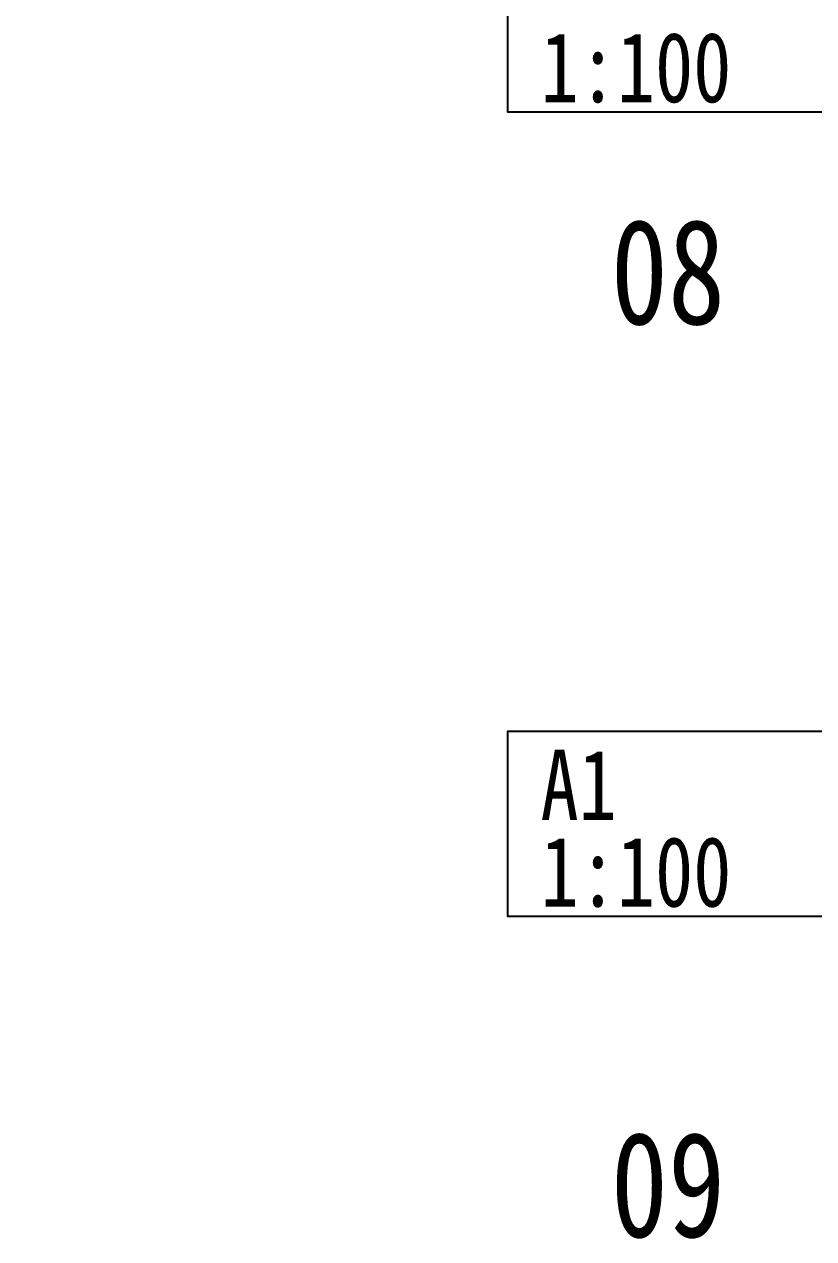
# Model space of a CAD drawing. Extents: x 27938 to 1507990, y 110129 to 923079.
# Drawn here: x 736199 to 811999, y 516522 to 633092 of the extents above; entities that cross this region are included whole.
import ezdxf
from ezdxf.xclip import XClip

# ---------------------------------------------------------------- set-up
doc = ezdxf.new("R2010")
doc.units = 0
doc.header["$LTSCALE"] = 1000
doc.header["$MEASUREMENT"] = 0
doc.header["$XCLIPFRAME"] = 0
for name, color, linetype in [('----建筑底图', 8, 'Continuous'), ('DOTE', 1, 'Continuous'), ('text', 7, 'Continuous')]:
    doc.layers.add(name, color=color, linetype=linetype)
doc.styles.add('黑体', font='simhei.ttf')

# ---------------------------------------------------------------- blocks, each defined once
blk = doc.blocks.new('A$C74D73064')
at = {"layer": 'DOTE', "color": 0}
for p, q in [((-13745, 67619.3), (186069.2, 67619.3)), ((186069.2, 61719.3), (-82096.5, 61719.3)), ((186069.2, 54519.3), (-82096.5, 54519.3))]:
    blk.add_line(p, q, dxfattribs=at)

msp = doc.modelspace()

# ---------------------------------------------------------------- linework, layer by layer
at = {"layer": 'text', "color": 2}
for points in [[(813614.1, 624648.6), (782614.1, 624648.6), (782614.1, 642457), (813614.1, 642457)], [(813614.1, 547440.2), (782614.1, 547440.2), (782614.1, 565248.6), (813614.1, 565248.6)]]:
    msp.add_lwpolyline(points, close=True, dxfattribs=at)

# ---------------------------------------------------------------- block references
at = {"layer": '----建筑底图', "color": 169}
ref = msp.add_blockref('A$C74D73064', (673675, 518706.7), dxfattribs=at)
XClip(ref).set_block_clipping_path([(-14883.2465648082, 50822.2568892687), (39116.7403027331, 70322.2568880918)])

# ---------------------------------------------------------------- texts
at = {"layer": 'text', "color": 2, "style": '黑体', "width": 0.8}
for s, p in [('1:100', (785777.3, 625605.3)), ('A1', (785767.4, 556723)), ('1:100', (785777.3, 548396.9))]:
    msp.add_text(s, height=6729.45, dxfattribs=at).set_placement(p)
at = {"layer": 'text', "color": 1, "style": '黑体', "width": 0.8}
for s, p in [('08', (792512.3, 604304.1)), ('09', (792512.3, 516687.2))]:
    msp.add_text(s, height=10094.18, dxfattribs=at).set_placement(p)

doc.saveas('drawing.dxf')
